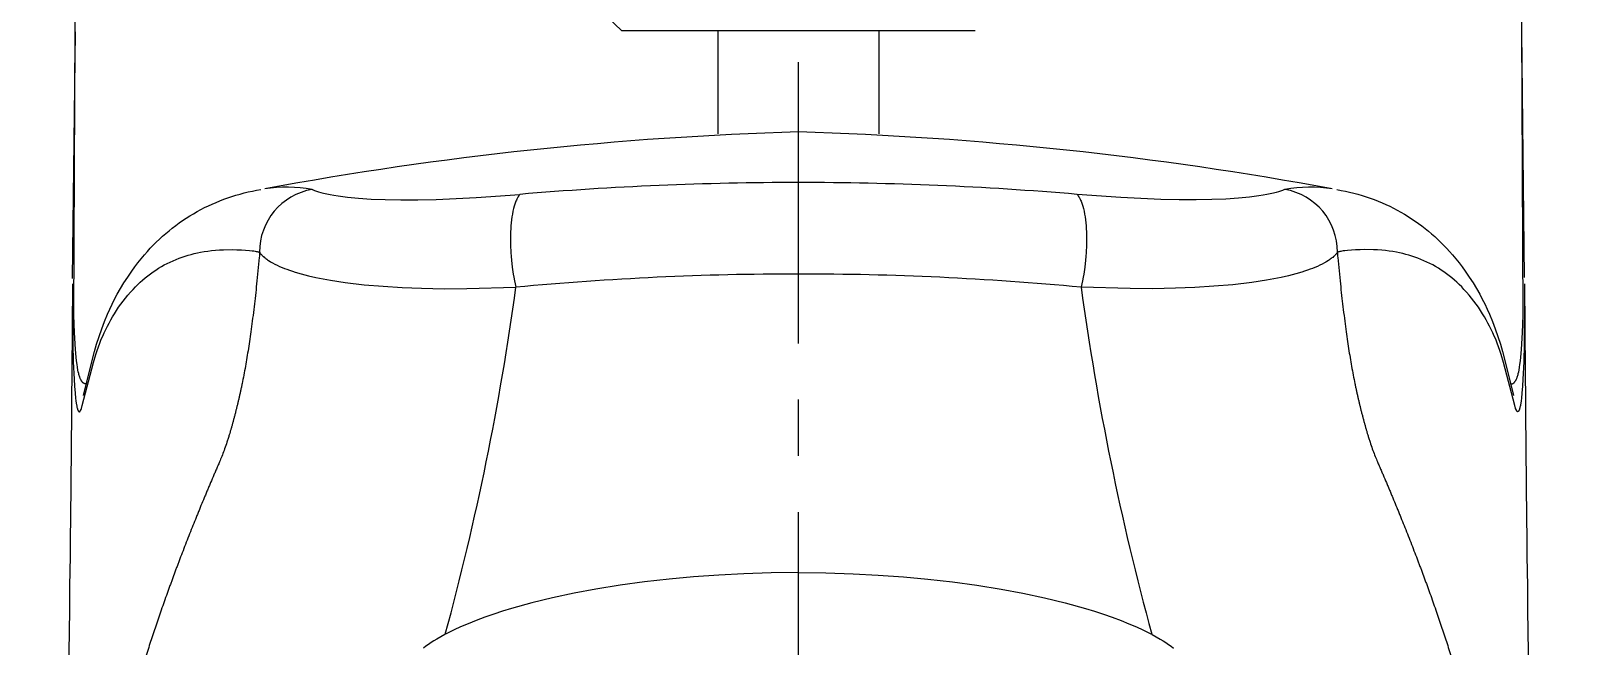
# Model space of a CAD drawing. Extents: x 9368 to 9962, y -5808 to -5388.
# Drawn here: x 9722.42 to 9770.22, y -5574.03 to -5554.87 of the extents above; entities that cross this region are included whole.
import ezdxf

# ---------------------------------------------------------------- set-up
doc = ezdxf.new("R2010")
doc.units = 0
doc.header["$LTSCALE"] = 7
doc.header["$MEASUREMENT"] = 0
doc.linetypes.add('CENTER', pattern=[2, 1.25, -0.25, 0.25, -0.25])
doc.layers.get('0').update_dxf_attribs({"color": 2, "linetype": 'CONTINUOUS'})
for name, color, linetype in [('CL', 1, 'CENTER'), ('D', 2, 'CONTINUOUS'), ('DWG', 7, 'CONTINUOUS'), ('Make2D 표시선', 7, 'CONTINUOUS'), ('Make2D 표시선 - Tangent', 7, 'CONTINUOUS')]:
    doc.layers.add(name, color=color, linetype=linetype)

msp = doc.modelspace()

# ---------------------------------------------------------------- linework, layer by layer
at = {"color": 7, "linetype": 'Continuous'}
for points in [[(9723.724, -5562.746), (9723.701, -5565.695), (9723.624, -5575.616), (9723.263, -5592.836), (9722.751, -5607.146), (9722.425, -5614.487), (9722.423, -5614.532)], [(9768.917, -5562.746), (9768.94, -5565.695), (9769.018, -5575.616), (9769.378, -5592.836), (9769.89, -5607.146), (9770.216, -5614.487), (9770.218, -5614.532)]]:
    msp.add_open_spline(points, degree=3, knots=[0, 0, 0, 0, 8.8479, 29.761276, 51.669682, 51.805138, 51.805138, 51.805138, 51.805138], dxfattribs=at)
at = {"layer": 'CL'}
msp.add_line((9746.321, -5774.603), (9746.321, -5513.619), dxfattribs=at)
at = {"layer": 'D'}
for points in [[(9729.552, -5561.768), (9729.537, -5561.927), (9729.497, -5562.347), (9729.455, -5562.753), (9729.416, -5563.113), (9729.375, -5563.462), (9729.331, -5563.82), (9729.285, -5564.164), (9729.242, -5564.468), (9729.198, -5564.759), (9729.153, -5565.043), (9729.107, -5565.312), (9729.056, -5565.59), (9729.004, -5565.851), (9728.98, -5565.964), (9728.957, -5566.075), (9728.933, -5566.182), (9728.909, -5566.287), (9728.885, -5566.389), (9728.861, -5566.488), (9728.837, -5566.586), (9728.813, -5566.681), (9728.799, -5566.735), (9728.786, -5566.789), (9728.758, -5566.895), (9728.745, -5566.943), (9728.733, -5566.99), (9728.72, -5567.037), (9728.708, -5567.083), (9728.682, -5567.177), (9728.669, -5567.223), (9728.655, -5567.268), (9728.642, -5567.313), (9728.629, -5567.358), (9728.603, -5567.445), (9728.585, -5567.504), (9728.568, -5567.562), (9728.55, -5567.618), (9728.532, -5567.674), (9728.46, -5567.884), (9728.388, -5568.075), (9728.317, -5568.249), (9728.259, -5568.384), (9728.202, -5568.516), (9728.15, -5568.636), (9728.099, -5568.756), (9727.997, -5568.994), (9727.947, -5569.113), (9727.897, -5569.231), (9727.847, -5569.351), (9727.798, -5569.47), (9727.699, -5569.708), (9727.649, -5569.832), (9727.598, -5569.955), (9727.499, -5570.202), (9727.291, -5570.726), (9727.189, -5570.987), (9727.089, -5571.248), (9727.044, -5571.367), (9726.999, -5571.485), (9726.955, -5571.603), (9726.91, -5571.722), (9726.823, -5571.958), (9726.78, -5572.076), (9726.737, -5572.194), (9726.645, -5572.45), (9726.554, -5572.706), (9726.464, -5572.963), (9726.376, -5573.219), (9726.214, -5573.702), (9726.056, -5574.186), (9725.977, -5574.433), (9725.9, -5574.681), (9725.826, -5574.918), (9725.79, -5575.037), (9725.754, -5575.157), (9725.7, -5575.338), (9725.673, -5575.431), (9725.647, -5575.525), (9725.629, -5575.588), (9725.612, -5575.653), (9725.577, -5575.784), (9725.542, -5575.918), (9725.508, -5576.055), (9725.474, -5576.194), (9725.44, -5576.336), (9725.403, -5576.495), (9725.366, -5576.656), (9725.293, -5576.991), (9725.259, -5577.155), (9725.225, -5577.323), (9725.192, -5577.488), (9725.16, -5577.656), (9725.097, -5578.005), (9725.034, -5578.368), (9724.962, -5578.809), (9724.891, -5579.268), (9724.825, -5579.726), (9724.76, -5580.203), (9724.691, -5580.736), (9724.624, -5581.289), (9724.563, -5581.823), (9724.503, -5582.375), (9724.388, -5583.528), (9724.328, -5584.188), (9724.269, -5584.871), (9724.051, -5587.701), (9723.946, -5589.189), (9723.838, -5590.758), (9723.778, -5591.649), (9723.716, -5592.564), (9723.659, -5593.412), (9723.629, -5593.843), (9723.6, -5594.279), (9723.539, -5595.164), (9723.478, -5596.069), (9723.338, -5598.113), (9723.272, -5599.085), (9723.206, -5600.075), (9723.137, -5601.138), (9723.069, -5602.221), (9723.007, -5603.229), (9722.946, -5604.252)], [(9763.09, -5561.768), (9763.104, -5561.927), (9763.145, -5562.347), (9763.186, -5562.753), (9763.226, -5563.113), (9763.266, -5563.462), (9763.311, -5563.82), (9763.356, -5564.164), (9763.399, -5564.468), (9763.443, -5564.759), (9763.488, -5565.043), (9763.534, -5565.312), (9763.586, -5565.59), (9763.637, -5565.851), (9763.661, -5565.964), (9763.685, -5566.075), (9763.709, -5566.182), (9763.733, -5566.287), (9763.757, -5566.389), (9763.78, -5566.488), (9763.804, -5566.586), (9763.828, -5566.681), (9763.842, -5566.735), (9763.856, -5566.789), (9763.884, -5566.895), (9763.896, -5566.943), (9763.909, -5566.99), (9763.921, -5567.037), (9763.934, -5567.083), (9763.96, -5567.177), (9763.973, -5567.223), (9763.986, -5567.268), (9763.999, -5567.313), (9764.012, -5567.358), (9764.038, -5567.445), (9764.056, -5567.504), (9764.074, -5567.562), (9764.092, -5567.618), (9764.11, -5567.674), (9764.181, -5567.884), (9764.253, -5568.075), (9764.325, -5568.249), (9764.382, -5568.384), (9764.44, -5568.516), (9764.492, -5568.636), (9764.543, -5568.756), (9764.644, -5568.994), (9764.694, -5569.113), (9764.744, -5569.231), (9764.794, -5569.351), (9764.844, -5569.47), (9764.942, -5569.708), (9764.993, -5569.832), (9765.043, -5569.955), (9765.143, -5570.202), (9765.351, -5570.726), (9765.452, -5570.987), (9765.553, -5571.248), (9765.598, -5571.367), (9765.642, -5571.485), (9765.687, -5571.603), (9765.731, -5571.722), (9765.818, -5571.958), (9765.862, -5572.076), (9765.905, -5572.194), (9765.997, -5572.45), (9766.088, -5572.706), (9766.177, -5572.963), (9766.265, -5573.219), (9766.428, -5573.702), (9766.585, -5574.186), (9766.664, -5574.433), (9766.742, -5574.681), (9766.815, -5574.918), (9766.852, -5575.037), (9766.888, -5575.157), (9766.942, -5575.338), (9766.968, -5575.431), (9766.995, -5575.525), (9767.012, -5575.588), (9767.03, -5575.653), (9767.065, -5575.784), (9767.099, -5575.918), (9767.134, -5576.055), (9767.168, -5576.194), (9767.202, -5576.336), (9767.239, -5576.495), (9767.276, -5576.656), (9767.349, -5576.991), (9767.383, -5577.155), (9767.417, -5577.323), (9767.449, -5577.488), (9767.481, -5577.656), (9767.545, -5578.005), (9767.607, -5578.368), (9767.679, -5578.809), (9767.75, -5579.268), (9767.816, -5579.726), (9767.882, -5580.203), (9767.95, -5580.736), (9768.018, -5581.289), (9768.079, -5581.823), (9768.139, -5582.375), (9768.254, -5583.528), (9768.314, -5584.188), (9768.372, -5584.871), (9768.59, -5587.701), (9768.695, -5589.189), (9768.803, -5590.758), (9768.864, -5591.649), (9768.926, -5592.564), (9768.983, -5593.412), (9769.012, -5593.843), (9769.042, -5594.279), (9769.102, -5595.164), (9769.164, -5596.069), (9769.304, -5598.113), (9769.369, -5599.085), (9769.435, -5600.075), (9769.504, -5601.138), (9769.573, -5602.221), (9769.634, -5603.229), (9769.696, -5604.252)]]:
    msp.add_spline(points, degree=3, dxfattribs=at)
at = {"layer": 'DWG'}
msp.add_line((9751.821, -5554.872), (9740.821, -5554.872), dxfattribs=at)
msp.add_arc((9761.485, -5533.124), 30, 207.2758, 226.464, dxfattribs=at)
at = {"layer": 'Make2D 표시선'}
for p, q in [((9723.729, -5562.582), (9723.815, -5554.904)), ((9743.821, -5558.079), (9743.821, -5554.872)), ((9748.821, -5554.872), (9748.821, -5558.079)), ((9768.826, -5554.904), (9768.912, -5562.551))]:
    msp.add_line(p, q, dxfattribs=at)
for points in [[(9724.158, -5565.865), (9724.155, -5565.866), (9724.152, -5565.866), (9724.149, -5565.866), (9724.147, -5565.866), (9724.144, -5565.866), (9724.141, -5565.865), (9724.139, -5565.865), (9724.136, -5565.865), (9724.133, -5565.865), (9724.13, -5565.864), (9724.128, -5565.864), (9724.125, -5565.863), (9724.122, -5565.863), (9724.12, -5565.862), (9724.117, -5565.862), (9724.114, -5565.861), (9724.112, -5565.86), (9724.109, -5565.859), (9724.106, -5565.858), (9724.104, -5565.858), (9724.101, -5565.857), (9724.099, -5565.856), (9724.096, -5565.855), (9724.094, -5565.854), (9724.091, -5565.852), (9724.089, -5565.851), (9724.086, -5565.85), (9724.084, -5565.849), (9724.081, -5565.848), (9724.079, -5565.846), (9724.077, -5565.845), (9724.074, -5565.843), (9724.072, -5565.842), (9724.069, -5565.84), (9724.066, -5565.838), (9724.064, -5565.836), (9724.061, -5565.835), (9724.059, -5565.833), (9724.057, -5565.831), (9724.054, -5565.829), (9724.049, -5565.825), (9724.045, -5565.82), (9724.04, -5565.816), (9724.036, -5565.812), (9724.032, -5565.807), (9724.028, -5565.802), (9724.024, -5565.797), (9724.02, -5565.792), (9724.016, -5565.787), (9724.013, -5565.782), (9724.009, -5565.777), (9724.006, -5565.772), (9724.001, -5565.764), (9723.997, -5565.757), (9723.993, -5565.75), (9723.989, -5565.743), (9723.985, -5565.735), (9723.981, -5565.728), (9723.974, -5565.713), (9723.967, -5565.697), (9723.961, -5565.682), (9723.955, -5565.666), (9723.949, -5565.65), (9723.94, -5565.623), (9723.932, -5565.596), (9723.924, -5565.569), (9723.917, -5565.541), (9723.904, -5565.486), (9723.893, -5565.43), (9723.878, -5565.346), (9723.866, -5565.262), (9723.85, -5565.144), (9723.837, -5565.026), (9723.817, -5564.79), (9723.786, -5564.265), (9723.769, -5563.739), (9723.821, -5552.49)], [(9768.484, -5565.865), (9768.487, -5565.866), (9768.489, -5565.866), (9768.492, -5565.866), (9768.495, -5565.866), (9768.497, -5565.866), (9768.5, -5565.865), (9768.503, -5565.865), (9768.506, -5565.865), (9768.508, -5565.865), (9768.511, -5565.864), (9768.514, -5565.864), (9768.516, -5565.863), (9768.519, -5565.863), (9768.522, -5565.862), (9768.524, -5565.862), (9768.527, -5565.861), (9768.53, -5565.86), (9768.532, -5565.859), (9768.535, -5565.858), (9768.538, -5565.858), (9768.54, -5565.857), (9768.543, -5565.856), (9768.545, -5565.855), (9768.548, -5565.854), (9768.55, -5565.852), (9768.553, -5565.851), (9768.555, -5565.85), (9768.558, -5565.849), (9768.56, -5565.848), (9768.562, -5565.846), (9768.565, -5565.845), (9768.567, -5565.843), (9768.57, -5565.842), (9768.572, -5565.84), (9768.575, -5565.838), (9768.578, -5565.836), (9768.58, -5565.835), (9768.583, -5565.833), (9768.585, -5565.831), (9768.587, -5565.829), (9768.592, -5565.825), (9768.597, -5565.82), (9768.601, -5565.816), (9768.605, -5565.812), (9768.61, -5565.807), (9768.614, -5565.802), (9768.618, -5565.797), (9768.621, -5565.792), (9768.625, -5565.787), (9768.629, -5565.782), (9768.632, -5565.777), (9768.636, -5565.772), (9768.64, -5565.764), (9768.645, -5565.757), (9768.649, -5565.75), (9768.653, -5565.743), (9768.657, -5565.735), (9768.66, -5565.728), (9768.668, -5565.713), (9768.674, -5565.697), (9768.681, -5565.682), (9768.687, -5565.666), (9768.692, -5565.65), (9768.701, -5565.623), (9768.709, -5565.596), (9768.717, -5565.569), (9768.724, -5565.541), (9768.737, -5565.486), (9768.748, -5565.43), (9768.763, -5565.346), (9768.776, -5565.262), (9768.791, -5565.144), (9768.804, -5565.026), (9768.825, -5564.79), (9768.855, -5564.265), (9768.873, -5563.739), (9768.821, -5552.49)], [(9724.063, -5566.222), (9724.1, -5566.091), (9724.411, -5564.856), (9724.476, -5564.63), (9724.551, -5564.391), (9724.632, -5564.154), (9724.721, -5563.92), (9724.817, -5563.689), (9724.886, -5563.533), (9724.959, -5563.378), (9725.036, -5563.226), (9725.116, -5563.075), (9725.218, -5562.897), (9725.324, -5562.722), (9725.442, -5562.538), (9725.566, -5562.357), (9725.662, -5562.224), (9725.761, -5562.094), (9725.863, -5561.966), (9725.968, -5561.841), (9726.056, -5561.741), (9726.146, -5561.642), (9726.238, -5561.546), (9726.332, -5561.452), (9726.428, -5561.359), (9726.526, -5561.269), (9726.626, -5561.181), (9726.728, -5561.095), (9726.831, -5561.012), (9726.936, -5560.932), (9727.043, -5560.854), (9727.151, -5560.778), (9727.261, -5560.705), (9727.373, -5560.634), (9727.486, -5560.566), (9727.601, -5560.501), (9727.716, -5560.438), (9727.833, -5560.378), (9727.952, -5560.32), (9728.071, -5560.265), (9728.192, -5560.213), (9728.314, -5560.163), (9728.437, -5560.116), (9728.561, -5560.071), (9728.686, -5560.03), (9728.812, -5559.99), (9728.939, -5559.954), (9729.066, -5559.92), (9729.195, -5559.889), (9729.323, -5559.861), (9729.453, -5559.835), (9729.583, -5559.812)], [(9763.081, -5559.816), (9763.212, -5559.84), (9763.343, -5559.866), (9763.474, -5559.896), (9763.603, -5559.928), (9763.733, -5559.962), (9763.861, -5560), (9763.988, -5560.04), (9764.115, -5560.083), (9764.239, -5560.128), (9764.361, -5560.176), (9764.483, -5560.227), (9764.603, -5560.28), (9764.723, -5560.336), (9764.841, -5560.394), (9764.957, -5560.455), (9765.073, -5560.518), (9765.185, -5560.584), (9765.296, -5560.651), (9765.405, -5560.721), (9765.513, -5560.794), (9765.619, -5560.868), (9765.723, -5560.945), (9765.826, -5561.025), (9765.927, -5561.106), (9766.027, -5561.191), (9766.125, -5561.278), (9766.222, -5561.367), (9766.316, -5561.458), (9766.408, -5561.551), (9766.499, -5561.646), (9766.587, -5561.742), (9766.674, -5561.841), (9766.779, -5561.966), (9766.881, -5562.094), (9766.979, -5562.224), (9767.075, -5562.357), (9767.199, -5562.538), (9767.318, -5562.722), (9767.423, -5562.895), (9767.523, -5563.071), (9767.604, -5563.223), (9767.681, -5563.376), (9767.755, -5563.532), (9767.825, -5563.689), (9767.921, -5563.92), (9768.009, -5564.154), (9768.091, -5564.391), (9768.166, -5564.63), (9768.231, -5564.856), (9768.541, -5566.091), (9768.579, -5566.222)], [(9723.727, -5563.121), (9723.736, -5564.631), (9723.75, -5565.172), (9723.773, -5565.713), (9723.786, -5565.933), (9723.804, -5566.153), (9723.82, -5566.31), (9723.83, -5566.389), (9723.841, -5566.467), (9723.849, -5566.515), (9723.854, -5566.539), (9723.859, -5566.563), (9723.864, -5566.587), (9723.87, -5566.61), (9723.877, -5566.634), (9723.884, -5566.657), (9723.889, -5566.67), (9723.891, -5566.676), (9723.894, -5566.683), (9723.897, -5566.689), (9723.899, -5566.692), (9723.9, -5566.695), (9723.902, -5566.698), (9723.903, -5566.701), (9723.905, -5566.704), (9723.907, -5566.707), (9723.908, -5566.709), (9723.909, -5566.711), (9723.911, -5566.712), (9723.912, -5566.714), (9723.913, -5566.716), (9723.914, -5566.717), (9723.915, -5566.718), (9723.916, -5566.718), (9723.916, -5566.719), (9723.917, -5566.72), (9723.918, -5566.721), (9723.918, -5566.721), (9723.919, -5566.722), (9723.92, -5566.722), (9723.921, -5566.723), (9723.921, -5566.723), (9723.922, -5566.724), (9723.923, -5566.724), (9723.923, -5566.725), (9723.924, -5566.725), (9723.924, -5566.725), (9723.925, -5566.725), (9723.925, -5566.725), (9723.925, -5566.726), (9723.926, -5566.726), (9723.926, -5566.726), (9723.927, -5566.726), (9723.927, -5566.726), (9723.927, -5566.726), (9723.928, -5566.727), (9723.928, -5566.727), (9723.929, -5566.727), (9723.929, -5566.727), (9723.93, -5566.727), (9723.93, -5566.727), (9723.93, -5566.727), (9723.931, -5566.727), (9723.931, -5566.727), (9723.932, -5566.727), (9723.933, -5566.727), (9723.933, -5566.727), (9723.934, -5566.727), (9723.935, -5566.727), (9723.936, -5566.727), (9723.936, -5566.727), (9723.937, -5566.727), (9723.938, -5566.727), (9723.939, -5566.727), (9723.94, -5566.727), (9723.94, -5566.727), (9723.941, -5566.726), (9723.942, -5566.726), (9723.943, -5566.726), (9723.943, -5566.726), (9723.944, -5566.726), (9723.945, -5566.725), (9723.946, -5566.725), (9723.947, -5566.725), (9723.947, -5566.724), (9723.948, -5566.724), (9723.949, -5566.724), (9723.949, -5566.723), (9723.95, -5566.723), (9723.951, -5566.722), (9723.952, -5566.722), (9723.952, -5566.722), (9723.953, -5566.721), (9723.954, -5566.721), (9723.954, -5566.72), (9723.955, -5566.72), (9723.956, -5566.719), (9723.957, -5566.718), (9723.958, -5566.717), (9723.959, -5566.716), (9723.96, -5566.715), (9723.96, -5566.715), (9723.961, -5566.714), (9723.962, -5566.713), (9723.963, -5566.711), (9723.964, -5566.71), (9723.964, -5566.709), (9723.965, -5566.708), (9723.966, -5566.707), (9723.967, -5566.706), (9723.967, -5566.705), (9723.969, -5566.703), (9723.97, -5566.7), (9723.971, -5566.698), (9723.972, -5566.695), (9723.989, -5566.656), (9724, -5566.627), (9724.008, -5566.605), (9724.015, -5566.583), (9724.028, -5566.538), (9724.374, -5565.201), (9724.451, -5564.946), (9724.49, -5564.827), (9724.531, -5564.709), (9724.575, -5564.592), (9724.621, -5564.475), (9724.665, -5564.373), (9724.711, -5564.27), (9724.759, -5564.169), (9724.809, -5564.069), (9724.861, -5563.97), (9724.915, -5563.872), (9724.971, -5563.775), (9725.029, -5563.68), (9725.093, -5563.579), (9725.16, -5563.479), (9725.229, -5563.382), (9725.3, -5563.285), (9725.373, -5563.191), (9725.449, -5563.099), (9725.527, -5563.008), (9725.608, -5562.92), (9725.68, -5562.845), (9725.753, -5562.772), (9725.828, -5562.701), (9725.905, -5562.632), (9725.984, -5562.565), (9726.065, -5562.5), (9726.147, -5562.437), (9726.231, -5562.377), (9726.316, -5562.319), (9726.403, -5562.265), (9726.491, -5562.212), (9726.58, -5562.162), (9726.671, -5562.115), (9726.763, -5562.07), (9726.857, -5562.028), (9726.951, -5561.988), (9727.043, -5561.953), (9727.136, -5561.919), (9727.229, -5561.888), (9727.324, -5561.86), (9727.419, -5561.833), (9727.515, -5561.809), (9727.611, -5561.787), (9727.708, -5561.768), (9727.823, -5561.747), (9727.938, -5561.73), (9728.054, -5561.715), (9728.17, -5561.704), (9728.299, -5561.695), (9728.429, -5561.689), (9728.697, -5561.685), (9728.843, -5561.686), (9728.989, -5561.691), (9729.11, -5561.697), (9729.231, -5561.708), (9729.319, -5561.718), (9729.363, -5561.724), (9729.407, -5561.732), (9729.442, -5561.739), (9729.459, -5561.743), (9729.476, -5561.747), (9729.493, -5561.751), (9729.51, -5561.756), (9729.527, -5561.762), (9729.544, -5561.768)], [(9768.914, -5563.121), (9768.905, -5564.631), (9768.892, -5565.172), (9768.869, -5565.713), (9768.855, -5565.933), (9768.838, -5566.153), (9768.821, -5566.31), (9768.812, -5566.389), (9768.8, -5566.467), (9768.792, -5566.515), (9768.788, -5566.539), (9768.783, -5566.563), (9768.777, -5566.587), (9768.771, -5566.61), (9768.764, -5566.634), (9768.757, -5566.657), (9768.752, -5566.67), (9768.75, -5566.676), (9768.747, -5566.683), (9768.744, -5566.689), (9768.743, -5566.692), (9768.741, -5566.695), (9768.74, -5566.698), (9768.738, -5566.701), (9768.736, -5566.704), (9768.734, -5566.707), (9768.733, -5566.709), (9768.732, -5566.711), (9768.731, -5566.712), (9768.73, -5566.714), (9768.728, -5566.716), (9768.727, -5566.717), (9768.726, -5566.718), (9768.726, -5566.718), (9768.725, -5566.719), (9768.724, -5566.72), (9768.724, -5566.721), (9768.723, -5566.721), (9768.722, -5566.722), (9768.722, -5566.722), (9768.721, -5566.723), (9768.72, -5566.723), (9768.719, -5566.724), (9768.719, -5566.724), (9768.718, -5566.725), (9768.718, -5566.725), (9768.717, -5566.725), (9768.717, -5566.725), (9768.717, -5566.725), (9768.716, -5566.726), (9768.716, -5566.726), (9768.715, -5566.726), (9768.715, -5566.726), (9768.714, -5566.726), (9768.714, -5566.726), (9768.714, -5566.727), (9768.713, -5566.727), (9768.713, -5566.727), (9768.712, -5566.727), (9768.712, -5566.727), (9768.711, -5566.727), (9768.711, -5566.727), (9768.711, -5566.727), (9768.71, -5566.727), (9768.71, -5566.727), (9768.709, -5566.727), (9768.708, -5566.727), (9768.707, -5566.727), (9768.707, -5566.727), (9768.706, -5566.727), (9768.705, -5566.727), (9768.704, -5566.727), (9768.703, -5566.727), (9768.703, -5566.727), (9768.702, -5566.727), (9768.701, -5566.727), (9768.7, -5566.726), (9768.7, -5566.726), (9768.699, -5566.726), (9768.698, -5566.726), (9768.697, -5566.726), (9768.696, -5566.725), (9768.696, -5566.725), (9768.695, -5566.725), (9768.694, -5566.724), (9768.693, -5566.724), (9768.693, -5566.724), (9768.692, -5566.723), (9768.691, -5566.723), (9768.691, -5566.722), (9768.69, -5566.722), (9768.689, -5566.722), (9768.689, -5566.721), (9768.688, -5566.721), (9768.687, -5566.72), (9768.687, -5566.72), (9768.686, -5566.719), (9768.685, -5566.718), (9768.684, -5566.717), (9768.683, -5566.716), (9768.682, -5566.715), (9768.681, -5566.715), (9768.68, -5566.714), (9768.679, -5566.713), (9768.679, -5566.711), (9768.678, -5566.71), (9768.677, -5566.709), (9768.676, -5566.708), (9768.676, -5566.707), (9768.675, -5566.706), (9768.674, -5566.705), (9768.673, -5566.703), (9768.672, -5566.7), (9768.671, -5566.698), (9768.669, -5566.695), (9768.653, -5566.656), (9768.642, -5566.627), (9768.634, -5566.605), (9768.627, -5566.583), (9768.613, -5566.538), (9768.267, -5565.201), (9768.191, -5564.946), (9768.152, -5564.827), (9768.11, -5564.709), (9768.067, -5564.592), (9768.02, -5564.475), (9767.976, -5564.373), (9767.931, -5564.27), (9767.883, -5564.169), (9767.833, -5564.069), (9767.781, -5563.97), (9767.727, -5563.872), (9767.671, -5563.775), (9767.612, -5563.68), (9767.548, -5563.579), (9767.482, -5563.479), (9767.413, -5563.382), (9767.342, -5563.285), (9767.268, -5563.191), (9767.192, -5563.099), (9767.114, -5563.008), (9767.034, -5562.92), (9766.962, -5562.845), (9766.888, -5562.772), (9766.813, -5562.701), (9766.736, -5562.632), (9766.657, -5562.565), (9766.577, -5562.5), (9766.494, -5562.437), (9766.41, -5562.377), (9766.325, -5562.319), (9766.239, -5562.265), (9766.151, -5562.212), (9766.061, -5562.162), (9765.97, -5562.115), (9765.878, -5562.07), (9765.785, -5562.028), (9765.691, -5561.988), (9765.599, -5561.953), (9765.506, -5561.919), (9765.412, -5561.888), (9765.318, -5561.86), (9765.223, -5561.833), (9765.127, -5561.809), (9765.031, -5561.787), (9764.934, -5561.768), (9764.819, -5561.747), (9764.704, -5561.73), (9764.588, -5561.715), (9764.472, -5561.704), (9764.342, -5561.695), (9764.213, -5561.689), (9763.945, -5561.685), (9763.799, -5561.686), (9763.653, -5561.691), (9763.532, -5561.697), (9763.411, -5561.708), (9763.322, -5561.718), (9763.278, -5561.724), (9763.234, -5561.732), (9763.2, -5561.739), (9763.182, -5561.743), (9763.165, -5561.747), (9763.148, -5561.751), (9763.131, -5561.756), (9763.114, -5561.762), (9763.097, -5561.768)], [(9746.321, -5571.735), (9745.47, -5571.745), (9744.62, -5571.772), (9743.838, -5571.812), (9743.056, -5571.868), (9742.293, -5571.939), (9741.531, -5572.025), (9740.772, -5572.129), (9740.015, -5572.251), (9739.337, -5572.377), (9738.663, -5572.521), (9738.024, -5572.677), (9737.391, -5572.853), (9737.111, -5572.938), (9736.833, -5573.029), (9736.557, -5573.125), (9736.283, -5573.228), (9736.042, -5573.324), (9735.804, -5573.427), (9735.603, -5573.52), (9735.355, -5573.642), (9735.327, -5573.655)], [(9746.321, -5571.735), (9747.171, -5571.745), (9748.022, -5571.772), (9748.804, -5571.812), (9749.585, -5571.868), (9750.348, -5571.939), (9751.11, -5572.025), (9751.869, -5572.129), (9752.626, -5572.251), (9753.304, -5572.377), (9753.979, -5572.521), (9754.617, -5572.677), (9755.251, -5572.853), (9755.53, -5572.938), (9755.809, -5573.029), (9756.085, -5573.125), (9756.359, -5573.228), (9756.599, -5573.324), (9756.837, -5573.427), (9757.039, -5573.52), (9757.287, -5573.642), (9757.314, -5573.655)], [(9735.327, -5573.655), (9735.314, -5573.663), (9735.063, -5573.805), (9734.975, -5573.858), (9734.887, -5573.913), (9734.806, -5573.968), (9734.726, -5574.024), (9734.648, -5574.082)], [(9757.314, -5573.655), (9757.328, -5573.663), (9757.578, -5573.805), (9757.667, -5573.858), (9757.754, -5573.913), (9757.835, -5573.968), (9757.915, -5574.024), (9757.993, -5574.082)]]:
    msp.add_lwpolyline(points, dxfattribs=at)
for centre, radius, start, end in [((9749.525, -5666.951), 108.976, 91.68494, 100.47734), ((9743.117, -5666.95), 108.975, 79.52264, 88.31509), ((9730.393, -5564.265), 4.524, 79.9617, 98.7115), ((9762.248, -5564.265), 4.524, 81.2885, 100.0383)]:
    msp.add_arc(centre, radius, start, end, dxfattribs=at)
at = {"layer": 'Make2D 표시선 - Tangent'}
for points in [[(9731.182, -5559.81), (9731.19, -5559.814), (9731.198, -5559.818), (9731.217, -5559.826), (9731.238, -5559.835), (9731.261, -5559.844), (9731.287, -5559.853), (9731.315, -5559.863), (9731.38, -5559.883), (9731.455, -5559.904), (9731.54, -5559.925), (9731.637, -5559.946), (9731.744, -5559.968), (9731.862, -5559.99), (9731.992, -5560.01), (9732.286, -5560.05), (9732.627, -5560.084), (9733.019, -5560.11), (9733.459, -5560.127), (9733.947, -5560.135), (9734.477, -5560.132), (9735.047, -5560.119), (9736.291, -5560.063), (9737.649, -5559.964)], [(9761.46, -5559.81), (9761.452, -5559.814), (9761.443, -5559.818), (9761.425, -5559.826), (9761.404, -5559.835), (9761.38, -5559.844), (9761.354, -5559.853), (9761.326, -5559.863), (9761.262, -5559.883), (9761.187, -5559.904), (9761.101, -5559.925), (9761.005, -5559.946), (9760.898, -5559.968), (9760.78, -5559.99), (9760.65, -5560.01), (9760.356, -5560.05), (9760.014, -5560.084), (9759.623, -5560.11), (9759.182, -5560.127), (9758.695, -5560.135), (9758.164, -5560.132), (9757.594, -5560.119), (9756.351, -5560.063), (9754.993, -5559.964)], [(9737.649, -5559.964), (9737.64, -5559.974), (9737.632, -5559.984), (9737.624, -5559.994), (9737.616, -5560.005), (9737.608, -5560.015), (9737.601, -5560.026), (9737.594, -5560.037), (9737.587, -5560.049), (9737.581, -5560.06), (9737.574, -5560.071), (9737.562, -5560.095), (9737.551, -5560.118), (9737.54, -5560.142), (9737.526, -5560.174), (9737.514, -5560.206), (9737.502, -5560.238), (9737.491, -5560.27), (9737.481, -5560.303), (9737.471, -5560.336), (9737.453, -5560.402), (9737.443, -5560.446), (9737.433, -5560.49), (9737.416, -5560.578), (9737.402, -5560.666), (9737.39, -5560.755), (9737.379, -5560.849), (9737.37, -5560.944), (9737.364, -5561.038), (9737.359, -5561.133), (9737.355, -5561.236), (9737.354, -5561.34), (9737.356, -5561.546), (9737.367, -5561.778), (9737.375, -5561.894), (9737.385, -5562.01), (9737.41, -5562.227), (9737.442, -5562.443), (9737.46, -5562.546), (9737.48, -5562.65), (9737.502, -5562.752), (9737.526, -5562.855)], [(9754.993, -5559.964), (9755.001, -5559.974), (9755.01, -5559.984), (9755.018, -5559.994), (9755.025, -5560.005), (9755.033, -5560.015), (9755.04, -5560.026), (9755.047, -5560.037), (9755.054, -5560.049), (9755.061, -5560.06), (9755.067, -5560.071), (9755.079, -5560.095), (9755.091, -5560.118), (9755.102, -5560.142), (9755.115, -5560.174), (9755.128, -5560.206), (9755.14, -5560.238), (9755.151, -5560.27), (9755.161, -5560.303), (9755.171, -5560.336), (9755.188, -5560.402), (9755.198, -5560.446), (9755.208, -5560.49), (9755.225, -5560.578), (9755.239, -5560.666), (9755.252, -5560.755), (9755.262, -5560.849), (9755.271, -5560.944), (9755.278, -5561.038), (9755.283, -5561.133), (9755.286, -5561.236), (9755.288, -5561.34), (9755.285, -5561.546), (9755.275, -5561.778), (9755.267, -5561.894), (9755.257, -5562.01), (9755.232, -5562.227), (9755.2, -5562.443), (9755.182, -5562.546), (9755.162, -5562.65), (9755.14, -5562.752), (9755.116, -5562.855)], [(9729.544, -5561.768), (9729.551, -5561.777), (9729.558, -5561.786), (9729.565, -5561.795), (9729.572, -5561.804), (9729.587, -5561.822), (9729.603, -5561.839), (9729.619, -5561.856), (9729.635, -5561.872), (9729.652, -5561.888), (9729.669, -5561.903), (9729.694, -5561.924), (9729.718, -5561.944), (9729.744, -5561.963), (9729.77, -5561.982), (9729.796, -5562), (9729.822, -5562.018), (9729.876, -5562.052), (9729.912, -5562.073), (9729.948, -5562.093), (9730.02, -5562.132), (9730.094, -5562.169), (9730.169, -5562.204), (9730.245, -5562.236), (9730.322, -5562.267), (9730.399, -5562.297), (9730.477, -5562.324), (9730.567, -5562.355), (9730.659, -5562.384), (9730.842, -5562.438), (9731.071, -5562.497), (9731.301, -5562.55), (9731.526, -5562.596), (9731.753, -5562.637), (9732.209, -5562.706), (9732.799, -5562.775), (9733.39, -5562.826), (9733.988, -5562.862), (9734.587, -5562.886), (9735.295, -5562.899), (9736.002, -5562.897), (9737.526, -5562.855)], [(9763.097, -5561.768), (9763.091, -5561.777), (9763.084, -5561.786), (9763.077, -5561.795), (9763.069, -5561.804), (9763.054, -5561.822), (9763.039, -5561.839), (9763.023, -5561.856), (9763.006, -5561.872), (9762.989, -5561.888), (9762.972, -5561.903), (9762.948, -5561.924), (9762.923, -5561.944), (9762.898, -5561.963), (9762.872, -5561.982), (9762.846, -5562), (9762.819, -5562.018), (9762.765, -5562.052), (9762.73, -5562.073), (9762.694, -5562.093), (9762.621, -5562.132), (9762.547, -5562.169), (9762.472, -5562.204), (9762.396, -5562.236), (9762.32, -5562.267), (9762.243, -5562.297), (9762.165, -5562.324), (9762.074, -5562.355), (9761.983, -5562.384), (9761.799, -5562.438), (9761.571, -5562.497), (9761.341, -5562.55), (9761.115, -5562.596), (9760.888, -5562.637), (9760.432, -5562.706), (9759.843, -5562.775), (9759.251, -5562.826), (9758.653, -5562.862), (9758.054, -5562.886), (9757.347, -5562.899), (9756.64, -5562.897), (9755.116, -5562.855)]]:
    msp.add_lwpolyline(points, dxfattribs=at)
for centre, radius, start, end in [((9731.52, -5561.757), 1.976, 99.8549, 180.3009), ((9746.307, -5662.023), 102.426, 89.99256, 94.84933), ((9746.334, -5662.023), 102.426, 85.15067, 90.00744), ((9761.121, -5561.757), 1.976, 359.6991, 80.1451), ((9746.285, -5655.985), 93.541, 89.97787, 95.37285), ((9746.357, -5655.985), 93.541, 84.62715, 90.02213), ((9653.579, -5551.388), 84.726, 344.76337, 352.22171), ((9839.063, -5551.388), 84.726, 187.77829, 195.23663)]:
    msp.add_arc(centre, radius, start, end, dxfattribs=at)

doc.saveas('drawing.dxf')
